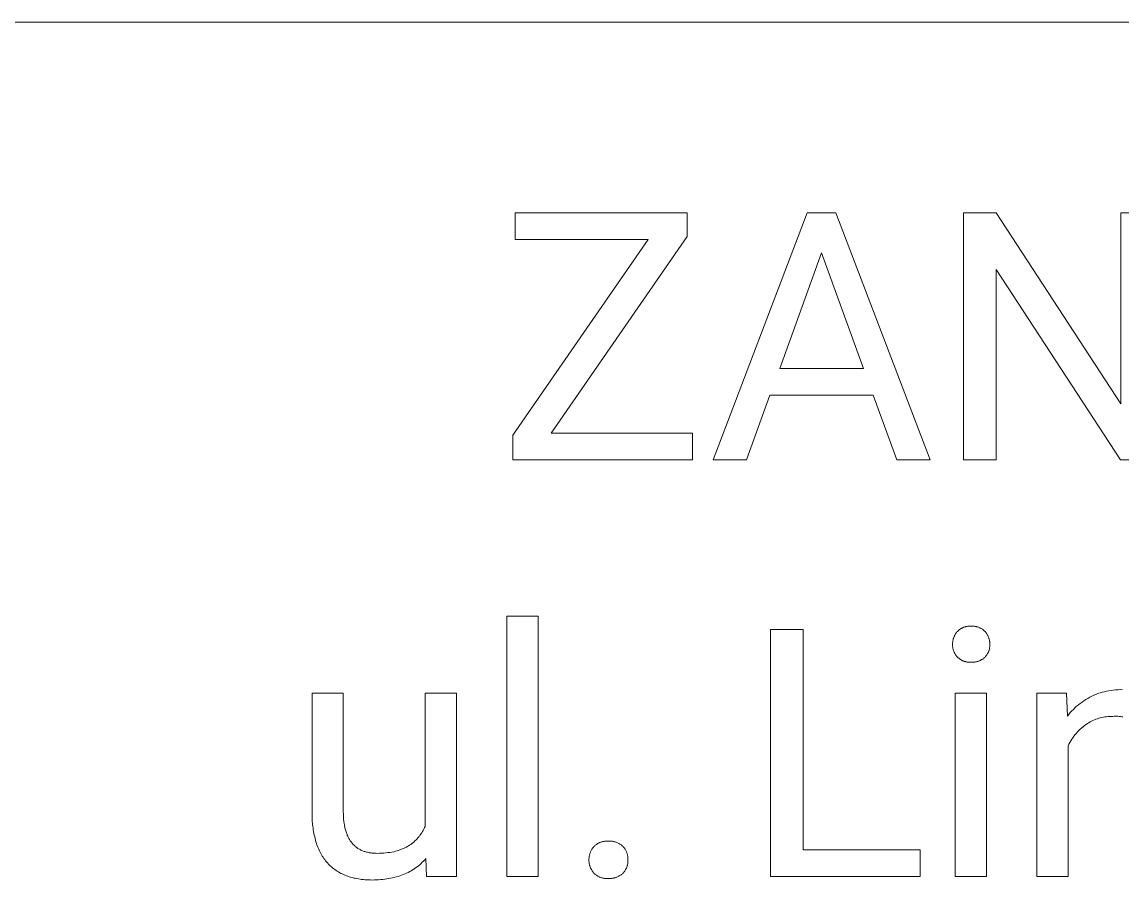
# Model space of a CAD drawing. Header units: millimetres. Extents: x 0 to 4030, y 0 to 2816.
# Drawn here: x 2713.7 to 2883.8, y 318 to 450.5 of the extents above; entities that cross this region are included whole.
import ezdxf

# ---------------------------------------------------------------- set-up
doc = ezdxf.new("R2010")
doc.units = ezdxf.units.MM
doc.header["$MEASUREMENT"] = 0
doc.layers.add('Domyślny', color=7, linetype='Continuous', true_color=0x000000)

msp = doc.modelspace()

# ---------------------------------------------------------------- linework, layer by layer
at = {"layer": 'Domyślny', "color": 18, "lineweight": 15, "true_color": 0x000000}
for p, q in [((4026.42, 450.53), (2507.18, 450.53)), ((2789.95, 416.94), (2789.95, 421.06)), ((2789.95, 421.06), (2816.55, 421.06)), ((2816.55, 421.06), (2816.55, 417.39)), ((2820.56, 382.89), (2835.14, 421.06)), ((2835.14, 421.06), (2839.54, 421.06)), ((2839.54, 421.06), (2854.14, 382.89)), ((2859.28, 382.89), (2859.28, 421.06)), ((2859.28, 421.06), (2864.34, 421.06)), ((2864.34, 421.06), (2883.61, 391.52)), ((2883.61, 391.52), (2883.61, 421.06)), ((2883.61, 421.06), (2888.62, 421.06)), ((2789.62, 386.67), (2810.53, 416.94)), ((2810.53, 416.94), (2789.95, 416.94)), ((2816.55, 417.39), (2795.56, 387.01)), ((2837.34, 414.84), (2830.87, 397)), ((2843.85, 397), (2837.34, 414.84)), ((2883.56, 382.89), (2864.34, 412.3)), ((2864.34, 412.3), (2864.34, 382.89)), ((2830.87, 397), (2843.85, 397)), ((2829.35, 392.88), (2825.76, 382.89)), ((2845.34, 392.88), (2829.35, 392.88)), ((2848.99, 382.89), (2845.34, 392.88)), ((2789.62, 382.89), (2789.62, 386.67)), ((2795.56, 387.01), (2817.4, 387.01)), ((2817.4, 387.01), (2817.4, 382.89)), ((2817.4, 382.89), (2789.62, 382.89)), ((2825.76, 382.89), (2820.56, 382.89)), ((2854.14, 382.89), (2848.99, 382.89)), ((2864.34, 382.89), (2859.28, 382.89)), ((2888.62, 382.89), (2883.56, 382.89)), ((2788.67, 318.47), (2788.67, 358.74)), ((2788.67, 358.74), (2793.51, 358.74)), ((2793.51, 358.74), (2793.51, 318.47)), ((2859.84, 357.14), (2859.93, 357.15)), ((2859.93, 357.15), (2860.02, 357.16)), ((2860.02, 357.16), (2860.11, 357.17)), ((2860.11, 357.17), (2860.2, 357.17)), ((2860.2, 357.17), (2860.29, 357.17)), ((2860.29, 357.17), (2860.38, 357.17)), ((2860.38, 357.17), (2860.47, 357.17)), ((2860.47, 357.17), (2860.56, 357.17)), ((2860.56, 357.17), (2860.65, 357.17)), ((2860.65, 357.17), (2860.74, 357.17)), ((2860.74, 357.17), (2860.83, 357.17)), ((2860.83, 357.17), (2860.92, 357.16)), ((2860.92, 357.16), (2861.01, 357.15)), ((2861.01, 357.15), (2861.1, 357.14)), ((2829.45, 318.47), (2829.45, 356.64)), ((2829.45, 356.64), (2834.51, 356.64)), ((2834.51, 356.64), (2834.51, 322.59)), ((2857.77, 355.38), (2857.8, 355.47)), ((2857.8, 355.47), (2857.84, 355.56)), ((2857.84, 355.56), (2857.88, 355.64)), ((2857.88, 355.64), (2857.92, 355.73)), ((2857.92, 355.73), (2857.96, 355.81)), ((2857.96, 355.81), (2858.01, 355.89)), ((2858.01, 355.89), (2858.06, 355.97)), ((2858.06, 355.97), (2858.11, 356.05)), ((2858.11, 356.05), (2858.17, 356.13)), ((2858.17, 356.13), (2858.22, 356.2)), ((2858.22, 356.2), (2858.28, 356.28)), ((2858.28, 356.28), (2858.35, 356.35)), ((2858.35, 356.35), (2858.41, 356.41)), ((2858.41, 356.41), (2858.47, 356.47)), ((2858.47, 356.47), (2858.54, 356.54)), ((2858.54, 356.54), (2858.61, 356.59)), ((2858.61, 356.59), (2858.68, 356.65)), ((2858.68, 356.65), (2858.76, 356.7)), ((2858.76, 356.7), (2858.83, 356.75)), ((2858.83, 356.75), (2858.91, 356.8)), ((2858.91, 356.8), (2858.99, 356.85)), ((2858.99, 356.85), (2859.07, 356.89)), ((2859.07, 356.89), (2859.15, 356.93)), ((2859.15, 356.93), (2859.23, 356.96)), ((2859.23, 356.96), (2859.31, 357)), ((2859.31, 357), (2859.4, 357.03)), ((2859.4, 357.03), (2859.48, 357.06)), ((2859.48, 357.06), (2859.57, 357.08)), ((2859.57, 357.08), (2859.66, 357.11)), ((2859.66, 357.11), (2859.75, 357.12)), ((2859.75, 357.12), (2859.84, 357.14)), ((2861.1, 357.14), (2861.19, 357.12)), ((2861.19, 357.12), (2861.28, 357.1)), ((2861.28, 357.1), (2861.37, 357.08)), ((2861.37, 357.08), (2861.46, 357.05)), ((2861.46, 357.05), (2861.55, 357.03)), ((2861.55, 357.03), (2861.63, 357)), ((2861.63, 357), (2861.72, 356.96)), ((2861.72, 356.96), (2861.8, 356.92)), ((2861.8, 356.92), (2861.88, 356.88)), ((2861.88, 356.88), (2861.96, 356.84)), ((2861.96, 356.84), (2862.04, 356.8)), ((2862.04, 356.8), (2862.12, 356.75)), ((2862.12, 356.75), (2862.2, 356.7)), ((2862.2, 356.7), (2862.27, 356.65)), ((2862.27, 356.65), (2862.34, 356.59)), ((2862.34, 356.59), (2862.41, 356.53)), ((2862.41, 356.53), (2862.48, 356.47)), ((2862.48, 356.47), (2862.55, 356.41)), ((2862.55, 356.41), (2862.61, 356.35)), ((2862.61, 356.35), (2862.68, 356.28)), ((2862.68, 356.28), (2862.74, 356.2)), ((2862.74, 356.2), (2862.79, 356.13)), ((2862.79, 356.13), (2862.85, 356.05)), ((2862.85, 356.05), (2862.9, 355.97)), ((2862.9, 355.97), (2862.95, 355.89)), ((2862.95, 355.89), (2863, 355.81)), ((2863, 355.81), (2863.04, 355.73)), ((2863.04, 355.73), (2863.09, 355.64)), ((2863.09, 355.64), (2863.12, 355.56)), ((2863.12, 355.56), (2863.16, 355.47)), ((2863.16, 355.47), (2863.19, 355.38)), ((2857.61, 354.64), (2857.62, 354.74)), ((2857.61, 354.55), (2857.61, 354.64)), ((2857.61, 354.46), (2857.61, 354.55)), ((2857.61, 354.36), (2857.61, 354.46)), ((2857.61, 354.27), (2857.61, 354.36)), ((2857.61, 354.17), (2857.61, 354.27)), ((2857.61, 354.08), (2857.61, 354.17)), ((2857.62, 353.99), (2857.61, 354.08)), ((2857.62, 354.74), (2857.63, 354.83)), ((2857.63, 353.89), (2857.62, 353.99)), ((2857.63, 354.83), (2857.65, 354.93)), ((2857.65, 353.8), (2857.63, 353.89)), ((2857.65, 354.93), (2857.67, 355.02)), ((2857.66, 353.71), (2857.65, 353.8)), ((2857.67, 355.02), (2857.69, 355.11)), ((2857.69, 355.11), (2857.71, 355.2)), ((2857.71, 355.2), (2857.74, 355.29)), ((2857.74, 355.29), (2857.77, 355.38)), ((2863.19, 355.38), (2863.22, 355.29)), ((2863.22, 355.29), (2863.25, 355.2)), ((2863.25, 355.2), (2863.27, 355.11)), ((2863.27, 355.11), (2863.29, 355.02)), ((2863.29, 355.02), (2863.31, 354.93)), ((2863.31, 353.8), (2863.3, 353.71)), ((2863.31, 354.93), (2863.33, 354.83)), ((2863.33, 353.89), (2863.31, 353.8)), ((2863.33, 354.83), (2863.34, 354.74)), ((2863.34, 353.99), (2863.33, 353.89)), ((2863.34, 354.74), (2863.35, 354.64)), ((2863.35, 354.08), (2863.34, 353.99)), ((2863.35, 354.64), (2863.35, 354.55)), ((2863.35, 354.55), (2863.35, 354.46)), ((2863.35, 354.46), (2863.35, 354.36)), ((2863.35, 354.36), (2863.35, 354.27)), ((2863.35, 354.27), (2863.35, 354.17)), ((2863.35, 354.17), (2863.35, 354.08)), ((2857.68, 353.62), (2857.66, 353.71)), ((2857.71, 353.53), (2857.68, 353.62)), ((2857.74, 353.44), (2857.71, 353.53)), ((2857.76, 353.35), (2857.74, 353.44)), ((2857.8, 353.26), (2857.76, 353.35)), ((2857.83, 353.18), (2857.8, 353.26)), ((2857.87, 353.09), (2857.83, 353.18)), ((2857.91, 353.01), (2857.87, 353.09)), ((2857.96, 352.93), (2857.91, 353.01)), ((2858.01, 352.85), (2857.96, 352.93)), ((2858.06, 352.77), (2858.01, 352.85)), ((2858.11, 352.69), (2858.06, 352.77)), ((2858.17, 352.62), (2858.11, 352.69)), ((2858.22, 352.54), (2858.17, 352.62)), ((2858.28, 352.47), (2858.22, 352.54)), ((2858.35, 352.4), (2858.28, 352.47)), ((2858.41, 352.34), (2858.35, 352.4)), ((2858.48, 352.28), (2858.41, 352.34)), ((2858.54, 352.22), (2858.48, 352.28)), ((2858.61, 352.16), (2858.54, 352.22)), ((2858.69, 352.11), (2858.61, 352.16)), ((2858.76, 352.06), (2858.69, 352.11)), ((2858.84, 352.01), (2858.76, 352.06)), ((2862.25, 352.1), (2862.17, 352.05)), ((2862.33, 352.15), (2862.25, 352.1)), ((2862.4, 352.21), (2862.33, 352.15)), ((2862.48, 352.27), (2862.4, 352.21)), ((2862.55, 352.34), (2862.48, 352.27)), ((2862.61, 352.4), (2862.55, 352.34)), ((2862.68, 352.47), (2862.61, 352.4)), ((2862.74, 352.54), (2862.68, 352.47)), ((2862.8, 352.62), (2862.74, 352.54)), ((2862.85, 352.69), (2862.8, 352.62)), ((2862.9, 352.77), (2862.85, 352.69)), ((2862.95, 352.85), (2862.9, 352.77)), ((2863, 352.93), (2862.95, 352.85)), ((2863.05, 353.01), (2863, 352.93)), ((2863.09, 353.09), (2863.05, 353.01)), ((2863.13, 353.18), (2863.09, 353.09)), ((2863.16, 353.26), (2863.13, 353.18)), ((2863.2, 353.35), (2863.16, 353.26)), ((2863.23, 353.44), (2863.2, 353.35)), ((2863.25, 353.53), (2863.23, 353.44)), ((2863.28, 353.62), (2863.25, 353.53)), ((2863.3, 353.71), (2863.28, 353.62)), ((2858.91, 351.96), (2858.84, 352.01)), ((2858.99, 351.92), (2858.91, 351.96)), ((2859.07, 351.88), (2858.99, 351.92)), ((2859.15, 351.84), (2859.07, 351.88)), ((2859.23, 351.8), (2859.15, 351.84)), ((2859.32, 351.77), (2859.23, 351.8)), ((2859.4, 351.74), (2859.32, 351.77)), ((2859.49, 351.71), (2859.4, 351.74)), ((2859.58, 351.69), (2859.49, 351.71)), ((2859.66, 351.67), (2859.58, 351.69)), ((2859.75, 351.65), (2859.66, 351.67)), ((2859.84, 351.63), (2859.75, 351.65)), ((2859.93, 351.62), (2859.84, 351.63)), ((2860.02, 351.61), (2859.93, 351.62)), ((2860.11, 351.6), (2860.02, 351.61)), ((2860.2, 351.6), (2860.11, 351.6)), ((2860.29, 351.6), (2860.2, 351.6)), ((2860.38, 351.6), (2860.29, 351.6)), ((2860.47, 351.61), (2860.38, 351.6)), ((2860.56, 351.6), (2860.47, 351.61)), ((2860.66, 351.6), (2860.56, 351.6)), ((2860.75, 351.6), (2860.66, 351.6)), ((2860.84, 351.61), (2860.75, 351.6)), ((2860.94, 351.61), (2860.84, 351.61)), ((2861.03, 351.63), (2860.94, 351.61)), ((2861.13, 351.64), (2861.03, 351.63)), ((2861.22, 351.66), (2861.13, 351.64)), ((2861.31, 351.68), (2861.22, 351.66)), ((2861.4, 351.7), (2861.31, 351.68)), ((2861.49, 351.73), (2861.4, 351.7)), ((2861.58, 351.76), (2861.49, 351.73)), ((2861.67, 351.79), (2861.58, 351.76)), ((2861.76, 351.82), (2861.67, 351.79)), ((2861.84, 351.86), (2861.76, 351.82)), ((2861.93, 351.9), (2861.84, 351.86)), ((2862.01, 351.95), (2861.93, 351.9)), ((2862.09, 352), (2862.01, 351.95)), ((2862.17, 352.05), (2862.09, 352)), ((2880.41, 346.86), (2880.74, 346.96)), ((2880.74, 346.96), (2881.08, 347.05)), ((2881.08, 347.05), (2881.42, 347.13)), ((2881.42, 347.13), (2881.76, 347.2)), ((2881.76, 347.2), (2882.11, 347.26)), ((2882.11, 347.26), (2882.45, 347.3)), ((2882.45, 347.3), (2882.8, 347.34)), ((2882.8, 347.34), (2883.15, 347.36)), ((2883.15, 347.36), (2883.5, 347.37)), ((2883.5, 347.37), (2883.85, 347.36)), ((2758.56, 328.38), (2758.56, 346.83)), ((2758.56, 346.83), (2763.4, 346.83)), ((2763.4, 346.83), (2763.4, 328.52)), ((2776.03, 326.21), (2776.03, 346.83)), ((2776.03, 346.83), (2780.89, 346.83)), ((2780.89, 346.83), (2780.89, 318.48)), ((2858, 318.47), (2858, 346.83)), ((2858, 346.83), (2862.84, 346.83)), ((2862.84, 346.83), (2862.84, 318.47)), ((2870.6, 318.48), (2870.6, 346.84)), ((2870.6, 346.84), (2875.19, 346.84)), ((2875.19, 346.84), (2875.36, 343.27)), ((2877.05, 345.03), (2877.32, 345.25)), ((2877.32, 345.25), (2877.61, 345.45)), ((2877.61, 345.45), (2877.89, 345.65)), ((2877.89, 345.65), (2878.19, 345.84)), ((2878.19, 345.84), (2878.49, 346.02)), ((2878.49, 346.02), (2878.8, 346.18)), ((2878.8, 346.18), (2879.11, 346.34)), ((2879.11, 346.34), (2879.43, 346.49)), ((2879.43, 346.49), (2879.75, 346.62)), ((2879.75, 346.62), (2880.08, 346.75)), ((2880.08, 346.75), (2880.41, 346.86)), ((2875.36, 343.27), (2875.57, 343.54)), ((2875.57, 343.54), (2875.8, 343.81)), ((2875.8, 343.81), (2876.03, 344.07)), ((2876.03, 344.07), (2876.27, 344.32)), ((2876.27, 344.32), (2876.52, 344.57)), ((2876.52, 344.57), (2876.78, 344.8)), ((2876.78, 344.8), (2877.05, 345.03)), ((2878.24, 341.99), (2878.01, 341.82)), ((2878.44, 342.13), (2878.24, 341.99)), ((2878.65, 342.26), (2878.44, 342.13)), ((2878.86, 342.38), (2878.65, 342.26)), ((2879.08, 342.49), (2878.86, 342.38)), ((2879.3, 342.6), (2879.08, 342.49)), ((2879.52, 342.7), (2879.3, 342.6)), ((2879.75, 342.79), (2879.52, 342.7)), ((2879.98, 342.87), (2879.75, 342.79)), ((2880.21, 342.94), (2879.98, 342.87)), ((2880.44, 343.01), (2880.21, 342.94)), ((2880.68, 343.07), (2880.44, 343.01)), ((2880.92, 343.12), (2880.68, 343.07)), ((2881.16, 343.16), (2880.92, 343.12)), ((2881.4, 343.19), (2881.16, 343.16)), ((2881.64, 343.22), (2881.4, 343.19)), ((2881.89, 343.23), (2881.64, 343.22)), ((2882.13, 343.24), (2881.89, 343.23)), ((2882.37, 343.24), (2882.13, 343.24)), ((2882.57, 343.25), (2882.37, 343.24)), ((2882.76, 343.26), (2882.57, 343.25)), ((2882.96, 343.26), (2882.76, 343.26)), ((2883.15, 343.25), (2882.96, 343.26)), ((2883.35, 343.24), (2883.15, 343.25)), ((2883.54, 343.22), (2883.35, 343.24)), ((2883.73, 343.19), (2883.54, 343.22)), ((2883.92, 343.16), (2883.73, 343.19)), ((2876.37, 340.18), (2876.2, 339.94)), ((2876.55, 340.41), (2876.37, 340.18)), ((2876.74, 340.63), (2876.55, 340.41)), ((2876.93, 340.85), (2876.74, 340.63)), ((2877.13, 341.06), (2876.93, 340.85)), ((2877.34, 341.26), (2877.13, 341.06)), ((2877.56, 341.45), (2877.34, 341.26)), ((2877.78, 341.64), (2877.56, 341.45)), ((2878.01, 341.82), (2877.78, 341.64)), ((2875.59, 338.95), (2875.46, 338.69)), ((2875.46, 338.69), (2875.46, 318.48)), ((2875.73, 339.21), (2875.59, 338.95)), ((2875.88, 339.46), (2875.73, 339.21)), ((2876.04, 339.7), (2875.88, 339.46)), ((2876.2, 339.94), (2876.04, 339.7)), ((2758.57, 327.75), (2758.56, 328.38)), ((2763.4, 328.52), (2763.41, 328.12)), ((2758.6, 327.13), (2758.57, 327.75)), ((2758.65, 326.54), (2758.6, 327.13)), ((2758.68, 326.25), (2758.65, 326.54)), ((2763.41, 328.12), (2763.42, 327.74)), ((2763.42, 327.74), (2763.45, 327.36)), ((2763.45, 327.36), (2763.48, 327.01)), ((2763.48, 327.01), (2763.53, 326.66)), ((2763.53, 326.66), (2763.56, 326.49)), ((2758.72, 325.96), (2758.68, 326.25)), ((2758.76, 325.68), (2758.72, 325.96)), ((2758.8, 325.4), (2758.76, 325.68)), ((2758.85, 325.13), (2758.8, 325.4)), ((2758.91, 324.87), (2758.85, 325.13)), ((2758.97, 324.61), (2758.91, 324.87)), ((2763.56, 326.49), (2763.59, 326.33)), ((2763.59, 326.33), (2763.62, 326.16)), ((2763.62, 326.16), (2763.65, 326.01)), ((2763.65, 326.01), (2763.69, 325.85)), ((2763.69, 325.85), (2763.73, 325.7)), ((2763.73, 325.7), (2763.77, 325.55)), ((2763.77, 325.55), (2763.82, 325.4)), ((2763.82, 325.4), (2763.87, 325.26)), ((2763.87, 325.26), (2763.92, 325.12)), ((2763.92, 325.12), (2763.97, 324.98)), ((2763.97, 324.98), (2764.02, 324.85)), ((2764.02, 324.85), (2764.08, 324.72)), ((2775.21, 324.8), (2775.29, 324.91)), ((2775.29, 324.91), (2775.37, 325.02)), ((2775.37, 325.02), (2775.44, 325.13)), ((2775.44, 325.13), (2775.52, 325.24)), ((2775.52, 325.24), (2775.59, 325.35)), ((2775.59, 325.35), (2775.66, 325.47)), ((2775.66, 325.47), (2775.72, 325.59)), ((2775.72, 325.59), (2775.79, 325.71)), ((2775.79, 325.71), (2775.85, 325.83)), ((2775.85, 325.83), (2775.91, 325.95)), ((2775.91, 325.95), (2775.97, 326.08)), ((2775.97, 326.08), (2776.03, 326.21)), ((2759.03, 324.35), (2758.97, 324.61)), ((2759.1, 324.1), (2759.03, 324.35)), ((2759.17, 323.85), (2759.1, 324.1)), ((2759.25, 323.61), (2759.17, 323.85)), ((2759.33, 323.38), (2759.25, 323.61)), ((2759.42, 323.14), (2759.33, 323.38)), ((2759.51, 322.92), (2759.42, 323.14)), ((2764.08, 324.72), (2764.14, 324.59)), ((2764.14, 324.59), (2764.21, 324.47)), ((2764.21, 324.47), (2764.27, 324.34)), ((2764.27, 324.34), (2764.34, 324.23)), ((2764.34, 324.23), (2764.41, 324.11)), ((2764.41, 324.11), (2764.48, 324)), ((2764.48, 324), (2764.56, 323.89)), ((2764.56, 323.89), (2764.64, 323.79)), ((2764.64, 323.79), (2764.72, 323.68)), ((2764.72, 323.68), (2764.8, 323.59)), ((2764.8, 323.59), (2764.89, 323.49)), ((2764.89, 323.49), (2764.97, 323.4)), ((2764.97, 323.4), (2765.06, 323.31)), ((2765.06, 323.31), (2765.16, 323.22)), ((2765.16, 323.22), (2765.25, 323.14)), ((2765.25, 323.14), (2765.35, 323.06)), ((2773.27, 323.11), (2773.38, 323.17)), ((2773.38, 323.17), (2773.5, 323.24)), ((2773.5, 323.24), (2773.61, 323.31)), ((2773.61, 323.31), (2773.72, 323.38)), ((2773.72, 323.38), (2773.82, 323.46)), ((2773.82, 323.46), (2773.93, 323.53)), ((2773.93, 323.53), (2774.03, 323.61)), ((2774.03, 323.61), (2774.14, 323.69)), ((2774.14, 323.69), (2774.24, 323.77)), ((2774.24, 323.77), (2774.33, 323.86)), ((2774.33, 323.86), (2774.43, 323.94)), ((2774.43, 323.94), (2774.52, 324.03)), ((2774.52, 324.03), (2774.62, 324.12)), ((2774.62, 324.12), (2774.71, 324.21)), ((2774.71, 324.21), (2774.8, 324.31)), ((2774.8, 324.31), (2774.88, 324.4)), ((2774.88, 324.4), (2774.97, 324.5)), ((2774.97, 324.5), (2775.05, 324.6)), ((2775.05, 324.6), (2775.13, 324.7)), ((2775.13, 324.7), (2775.21, 324.8)), ((2802.15, 323.11), (2802.22, 323.18)), ((2802.22, 323.18), (2802.29, 323.25)), ((2802.29, 323.25), (2802.36, 323.31)), ((2802.36, 323.31), (2802.44, 323.37)), ((2802.44, 323.37), (2802.52, 323.43)), ((2802.52, 323.43), (2802.6, 323.49)), ((2802.6, 323.49), (2802.68, 323.54)), ((2802.68, 323.54), (2802.77, 323.59)), ((2802.77, 323.59), (2802.85, 323.64)), ((2802.85, 323.64), (2802.94, 323.68)), ((2802.94, 323.68), (2803.03, 323.73)), ((2803.03, 323.73), (2803.12, 323.76)), ((2803.12, 323.76), (2803.21, 323.8)), ((2803.21, 323.8), (2803.31, 323.83)), ((2803.31, 323.83), (2803.4, 323.86)), ((2803.4, 323.86), (2803.5, 323.88)), ((2803.5, 323.88), (2803.59, 323.91)), ((2803.59, 323.91), (2803.69, 323.92)), ((2803.69, 323.92), (2803.79, 323.94)), ((2803.79, 323.94), (2803.88, 323.95)), ((2803.88, 323.95), (2803.98, 323.96)), ((2803.98, 323.96), (2804.08, 323.96)), ((2804.08, 323.96), (2804.18, 323.97)), ((2804.18, 323.97), (2804.28, 323.96)), ((2804.28, 323.96), (2804.37, 323.96)), ((2804.37, 323.96), (2804.48, 323.96)), ((2804.48, 323.96), (2804.58, 323.96)), ((2804.58, 323.96), (2804.69, 323.96)), ((2804.69, 323.96), (2804.79, 323.95)), ((2804.79, 323.95), (2804.9, 323.94)), ((2804.9, 323.94), (2805, 323.93)), ((2805, 323.93), (2805.1, 323.91)), ((2805.1, 323.91), (2805.2, 323.89)), ((2805.2, 323.89), (2805.31, 323.87)), ((2805.31, 323.87), (2805.41, 323.84)), ((2805.41, 323.84), (2805.51, 323.81)), ((2805.51, 323.81), (2805.6, 323.78)), ((2805.6, 323.78), (2805.7, 323.74)), ((2805.7, 323.74), (2805.8, 323.7)), ((2805.8, 323.7), (2805.89, 323.65)), ((2805.89, 323.65), (2805.98, 323.6)), ((2805.98, 323.6), (2806.08, 323.55)), ((2806.08, 323.55), (2806.16, 323.5)), ((2806.16, 323.5), (2806.25, 323.44)), ((2806.25, 323.44), (2806.34, 323.38)), ((2806.34, 323.38), (2806.42, 323.32)), ((2806.42, 323.32), (2806.5, 323.25)), ((2806.5, 323.25), (2806.58, 323.18)), ((2806.58, 323.18), (2806.66, 323.11)), ((2759.6, 322.7), (2759.51, 322.92)), ((2759.7, 322.48), (2759.6, 322.7)), ((2759.81, 322.27), (2759.7, 322.48)), ((2759.92, 322.06), (2759.81, 322.27)), ((2760.03, 321.86), (2759.92, 322.06)), ((2760.15, 321.66), (2760.03, 321.86)), ((2760.27, 321.47), (2760.15, 321.66)), ((2760.4, 321.28), (2760.27, 321.47)), ((2765.35, 323.06), (2765.45, 322.98)), ((2765.45, 322.98), (2765.56, 322.91)), ((2765.56, 322.91), (2765.66, 322.84)), ((2765.66, 322.84), (2765.77, 322.77)), ((2765.77, 322.77), (2765.88, 322.7)), ((2765.88, 322.7), (2766, 322.64)), ((2766, 322.64), (2766.11, 322.58)), ((2766.11, 322.58), (2766.23, 322.53)), ((2766.23, 322.53), (2766.35, 322.48)), ((2766.35, 322.48), (2766.48, 322.43)), ((2766.48, 322.43), (2766.6, 322.38)), ((2766.6, 322.38), (2766.73, 322.34)), ((2766.73, 322.34), (2766.86, 322.3)), ((2766.86, 322.3), (2767, 322.26)), ((2767, 322.26), (2767.13, 322.23)), ((2767.13, 322.23), (2767.27, 322.2)), ((2767.27, 322.2), (2767.41, 322.17)), ((2767.41, 322.17), (2767.56, 322.15)), ((2767.56, 322.15), (2767.7, 322.13)), ((2767.7, 322.13), (2767.85, 322.11)), ((2767.85, 322.11), (2768.01, 322.1)), ((2768.01, 322.1), (2768.16, 322.09)), ((2768.16, 322.09), (2768.32, 322.08)), ((2768.32, 322.08), (2768.47, 322.08)), ((2768.47, 322.08), (2768.64, 322.07)), ((2768.64, 322.07), (2768.98, 322.08)), ((2768.98, 322.08), (2769.32, 322.09)), ((2769.32, 322.09), (2769.65, 322.11)), ((2769.65, 322.11), (2769.97, 322.14)), ((2769.97, 322.14), (2770.29, 322.18)), ((2770.29, 322.18), (2770.59, 322.22)), ((2770.59, 322.22), (2770.9, 322.27)), ((2770.9, 322.27), (2771.19, 322.33)), ((2771.19, 322.33), (2771.47, 322.4)), ((2771.47, 322.4), (2771.75, 322.48)), ((2771.75, 322.48), (2772.02, 322.56)), ((2772.02, 322.56), (2772.16, 322.61)), ((2772.16, 322.61), (2772.29, 322.66)), ((2772.29, 322.66), (2772.42, 322.71)), ((2772.42, 322.71), (2772.54, 322.76)), ((2772.54, 322.76), (2772.67, 322.81)), ((2772.67, 322.81), (2772.79, 322.87)), ((2772.79, 322.87), (2772.92, 322.92)), ((2772.92, 322.92), (2773.04, 322.98)), ((2773.04, 322.98), (2773.15, 323.05)), ((2773.15, 323.05), (2773.27, 323.11)), ((2801.4, 321.43), (2801.41, 321.54)), ((2801.41, 321.54), (2801.43, 321.64)), ((2801.43, 321.64), (2801.45, 321.74)), ((2801.45, 321.74), (2801.47, 321.84)), ((2801.47, 321.84), (2801.5, 321.94)), ((2801.5, 321.94), (2801.53, 322.04)), ((2801.53, 322.04), (2801.57, 322.14)), ((2801.57, 322.14), (2801.6, 322.24)), ((2801.6, 322.24), (2801.64, 322.33)), ((2801.64, 322.33), (2801.69, 322.42)), ((2801.69, 322.42), (2801.73, 322.52)), ((2801.73, 322.52), (2801.78, 322.61)), ((2801.78, 322.61), (2801.84, 322.7)), ((2801.84, 322.7), (2801.89, 322.78)), ((2801.89, 322.78), (2801.95, 322.87)), ((2801.95, 322.87), (2802.01, 322.95)), ((2802.01, 322.95), (2802.08, 323.03)), ((2802.08, 323.03), (2802.15, 323.11)), ((2806.66, 323.11), (2806.72, 323.03)), ((2806.72, 323.03), (2806.79, 322.95)), ((2806.79, 322.95), (2806.85, 322.87)), ((2806.85, 322.87), (2806.91, 322.78)), ((2806.91, 322.78), (2806.97, 322.7)), ((2806.97, 322.7), (2807.02, 322.61)), ((2807.02, 322.61), (2807.07, 322.52)), ((2807.07, 322.52), (2807.11, 322.43)), ((2807.11, 322.43), (2807.16, 322.33)), ((2807.16, 322.33), (2807.2, 322.24)), ((2807.2, 322.24), (2807.23, 322.14)), ((2807.23, 322.14), (2807.27, 322.04)), ((2807.27, 322.04), (2807.3, 321.94)), ((2807.3, 321.94), (2807.32, 321.84)), ((2807.32, 321.84), (2807.35, 321.74)), ((2807.35, 321.74), (2807.37, 321.64)), ((2807.37, 321.64), (2807.38, 321.54)), ((2807.38, 321.54), (2807.39, 321.43)), ((2834.51, 322.59), (2852.61, 322.59)), ((2852.61, 322.59), (2852.61, 318.47)), ((2760.54, 321.1), (2760.4, 321.28)), ((2760.67, 320.92), (2760.54, 321.1)), ((2760.81, 320.75), (2760.67, 320.92)), ((2760.96, 320.58), (2760.81, 320.75)), ((2761.11, 320.42), (2760.96, 320.58)), ((2761.26, 320.26), (2761.11, 320.42)), ((2761.42, 320.11), (2761.26, 320.26)), ((2761.58, 319.97), (2761.42, 320.11)), ((2761.75, 319.82), (2761.58, 319.97)), ((2761.92, 319.69), (2761.75, 319.82)), ((2774.58, 319.82), (2774.36, 319.67)), ((2774.8, 319.98), (2774.58, 319.82)), ((2775.01, 320.15), (2774.8, 319.98)), ((2775.21, 320.32), (2775.01, 320.15)), ((2775.42, 320.5), (2775.21, 320.32)), ((2775.61, 320.69), (2775.42, 320.5)), ((2775.8, 320.88), (2775.61, 320.69)), ((2775.99, 321.08), (2775.8, 320.88)), ((2776.17, 321.28), (2775.99, 321.08)), ((2776.27, 318.48), (2776.17, 321.28)), ((2801.38, 321.23), (2801.39, 321.33)), ((2801.38, 321.12), (2801.38, 321.23)), ((2801.38, 321.02), (2801.38, 321.12)), ((2801.38, 320.92), (2801.38, 321.02)), ((2801.38, 320.83), (2801.38, 320.92)), ((2801.39, 320.73), (2801.38, 320.83)), ((2801.39, 321.33), (2801.4, 321.43)), ((2801.4, 320.64), (2801.39, 320.73)), ((2801.41, 320.54), (2801.4, 320.64)), ((2801.43, 320.45), (2801.41, 320.54)), ((2801.45, 320.35), (2801.43, 320.45)), ((2801.47, 320.26), (2801.45, 320.35)), ((2801.49, 320.17), (2801.47, 320.26)), ((2801.52, 320.07), (2801.49, 320.17)), ((2801.55, 319.98), (2801.52, 320.07)), ((2801.59, 319.89), (2801.55, 319.98)), ((2801.62, 319.8), (2801.59, 319.89)), ((2801.66, 319.72), (2801.62, 319.8)), ((2807.18, 319.8), (2807.14, 319.72)), ((2807.22, 319.89), (2807.18, 319.8)), ((2807.25, 319.98), (2807.22, 319.89)), ((2807.28, 320.07), (2807.25, 319.98)), ((2807.31, 320.17), (2807.28, 320.07)), ((2807.33, 320.26), (2807.31, 320.17)), ((2807.35, 320.35), (2807.33, 320.26)), ((2807.37, 320.45), (2807.35, 320.35)), ((2807.38, 320.54), (2807.37, 320.45)), ((2807.4, 320.64), (2807.38, 320.54)), ((2807.39, 321.43), (2807.4, 321.33)), ((2807.4, 321.33), (2807.41, 321.23)), ((2807.41, 320.83), (2807.4, 320.73)), ((2807.4, 320.73), (2807.4, 320.64)), ((2807.41, 321.23), (2807.41, 321.12)), ((2807.41, 321.12), (2807.41, 321.02)), ((2807.41, 321.02), (2807.41, 320.92)), ((2807.41, 320.92), (2807.41, 320.83)), ((2762.1, 319.56), (2761.92, 319.69)), ((2762.28, 319.43), (2762.1, 319.56)), ((2762.46, 319.31), (2762.28, 319.43)), ((2762.65, 319.2), (2762.46, 319.31)), ((2762.84, 319.08), (2762.65, 319.2)), ((2763.04, 318.98), (2762.84, 319.08)), ((2763.24, 318.88), (2763.04, 318.98)), ((2763.44, 318.78), (2763.24, 318.88)), ((2763.65, 318.69), (2763.44, 318.78)), ((2763.87, 318.61), (2763.65, 318.69)), ((2764.08, 318.53), (2763.87, 318.61)), ((2764.31, 318.46), (2764.08, 318.53)), ((2764.53, 318.39), (2764.31, 318.46)), ((2764.76, 318.32), (2764.53, 318.39)), ((2765, 318.26), (2764.76, 318.32)), ((2765.24, 318.21), (2765, 318.26)), ((2765.48, 318.16), (2765.24, 318.21)), ((2765.73, 318.12), (2765.48, 318.16)), ((2765.98, 318.08), (2765.73, 318.12)), ((2766.23, 318.05), (2765.98, 318.08)), ((2766.5, 318.02), (2766.23, 318.05)), ((2769.5, 318.03), (2769.19, 318.01)), ((2769.82, 318.07), (2769.5, 318.03)), ((2770.13, 318.11), (2769.82, 318.07)), ((2770.43, 318.16), (2770.13, 318.11)), ((2770.73, 318.22), (2770.43, 318.16)), ((2771.02, 318.28), (2770.73, 318.22)), ((2771.31, 318.34), (2771.02, 318.28)), ((2771.59, 318.42), (2771.31, 318.34)), ((2771.87, 318.5), (2771.59, 318.42)), ((2772.14, 318.59), (2771.87, 318.5)), ((2772.41, 318.68), (2772.14, 318.59)), ((2772.67, 318.78), (2772.41, 318.68)), ((2772.93, 318.89), (2772.67, 318.78)), ((2773.18, 319), (2772.93, 318.89)), ((2773.43, 319.12), (2773.18, 319)), ((2773.67, 319.25), (2773.43, 319.12)), ((2773.9, 319.38), (2773.67, 319.25)), ((2774.14, 319.52), (2773.9, 319.38)), ((2774.36, 319.67), (2774.14, 319.52)), ((2780.89, 318.48), (2776.27, 318.48)), ((2793.51, 318.47), (2788.67, 318.47)), ((2801.71, 319.63), (2801.66, 319.72)), ((2801.75, 319.55), (2801.71, 319.63)), ((2801.8, 319.46), (2801.75, 319.55)), ((2801.85, 319.38), (2801.8, 319.46)), ((2801.9, 319.3), (2801.85, 319.38)), ((2801.96, 319.23), (2801.9, 319.3)), ((2802.02, 319.15), (2801.96, 319.23)), ((2802.08, 319.08), (2802.02, 319.15)), ((2802.15, 319.01), (2802.08, 319.08)), ((2802.22, 318.94), (2802.15, 319.01)), ((2802.29, 318.87), (2802.22, 318.94)), ((2802.36, 318.81), (2802.29, 318.87)), ((2802.44, 318.75), (2802.36, 318.81)), ((2802.52, 318.69), (2802.44, 318.75)), ((2802.6, 318.64), (2802.52, 318.69)), ((2802.69, 318.58), (2802.6, 318.64)), ((2802.77, 318.53), (2802.69, 318.58)), ((2802.86, 318.49), (2802.77, 318.53)), ((2802.94, 318.45), (2802.86, 318.49)), ((2803.03, 318.41), (2802.94, 318.45)), ((2803.12, 318.37), (2803.03, 318.41)), ((2803.22, 318.33), (2803.12, 318.37)), ((2803.31, 318.3), (2803.22, 318.33)), ((2803.4, 318.28), (2803.31, 318.3)), ((2803.5, 318.25), (2803.4, 318.28)), ((2803.59, 318.23), (2803.5, 318.25)), ((2803.69, 318.21), (2803.59, 318.23)), ((2803.79, 318.2), (2803.69, 318.21)), ((2803.89, 318.19), (2803.79, 318.2)), ((2803.98, 318.18), (2803.89, 318.19)), ((2804.08, 318.18), (2803.98, 318.18)), ((2804.18, 318.18), (2804.08, 318.18)), ((2804.28, 318.18), (2804.18, 318.18)), ((2804.37, 318.19), (2804.28, 318.18)), ((2804.48, 318.18), (2804.37, 318.19)), ((2804.58, 318.18), (2804.48, 318.18)), ((2804.69, 318.18), (2804.58, 318.18)), ((2804.79, 318.19), (2804.69, 318.18)), ((2804.89, 318.2), (2804.79, 318.19)), ((2805, 318.21), (2804.89, 318.2)), ((2805.1, 318.22), (2805, 318.21)), ((2805.2, 318.24), (2805.1, 318.22)), ((2805.3, 318.27), (2805.2, 318.24)), ((2805.4, 318.29), (2805.3, 318.27)), ((2805.5, 318.32), (2805.4, 318.29)), ((2805.6, 318.36), (2805.5, 318.32)), ((2805.7, 318.39), (2805.6, 318.36)), ((2805.79, 318.43), (2805.7, 318.39)), ((2805.89, 318.48), (2805.79, 318.43)), ((2805.98, 318.52), (2805.89, 318.48)), ((2806.07, 318.57), (2805.98, 318.52)), ((2806.16, 318.63), (2806.07, 318.57)), ((2806.25, 318.68), (2806.16, 318.63)), ((2806.34, 318.74), (2806.25, 318.68)), ((2806.42, 318.8), (2806.34, 318.74)), ((2806.5, 318.87), (2806.42, 318.8)), ((2806.58, 318.94), (2806.5, 318.87)), ((2806.66, 319.01), (2806.58, 318.94)), ((2806.72, 319.08), (2806.66, 319.01)), ((2806.78, 319.15), (2806.72, 319.08)), ((2806.84, 319.23), (2806.78, 319.15)), ((2806.9, 319.3), (2806.84, 319.23)), ((2806.95, 319.38), (2806.9, 319.3)), ((2807, 319.46), (2806.95, 319.38)), ((2807.05, 319.55), (2807, 319.46)), ((2807.1, 319.63), (2807.05, 319.55)), ((2807.14, 319.72), (2807.1, 319.63)), ((2852.61, 318.47), (2829.45, 318.47)), ((2862.84, 318.47), (2858, 318.47)), ((2875.46, 318.48), (2870.6, 318.48)), ((2766.76, 317.99), (2766.5, 318.02)), ((2767.03, 317.98), (2766.76, 317.99)), ((2767.3, 317.96), (2767.03, 317.98)), ((2767.58, 317.96), (2767.3, 317.96)), ((2767.86, 317.95), (2767.58, 317.96)), ((2768.2, 317.96), (2767.86, 317.95)), ((2768.53, 317.97), (2768.2, 317.96)), ((2768.86, 317.98), (2768.53, 317.97)), ((2769.19, 318.01), (2768.86, 317.98))]:
    msp.add_line(p, q, dxfattribs=at)

doc.saveas('drawing.dxf')
